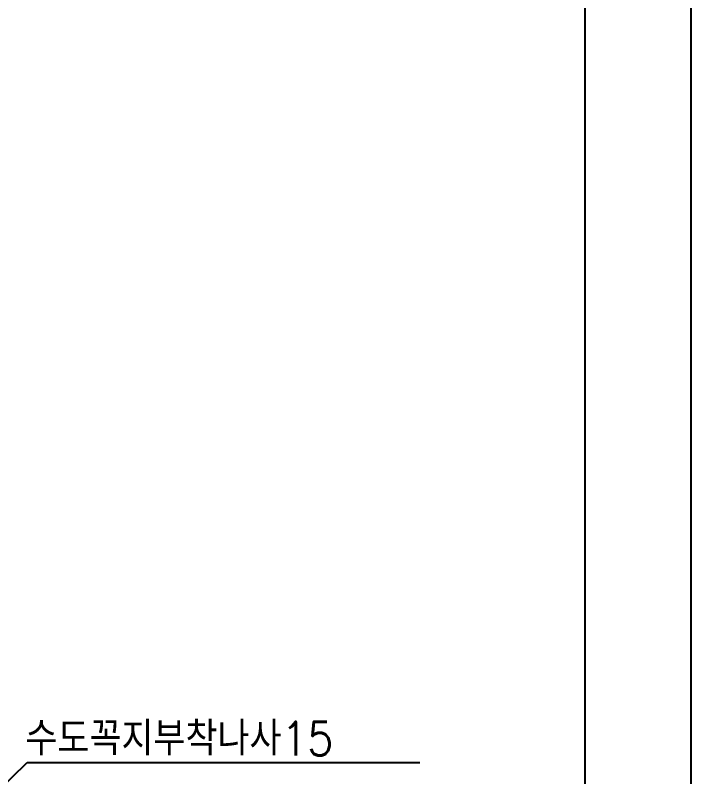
# Model space of a CAD drawing. Extents: x -3383 to -2963, y -4299 to -3705.
# Drawn here: x -3032.9 to -2962.6, y -4074 to -3994.8 of the extents above; entities that cross this region are included whole.
import ezdxf

# ---------------------------------------------------------------- set-up
doc = ezdxf.new("R2010")
doc.units = 0
doc.header["$LTSCALE"] = 7
doc.layers.get('0').update_dxf_attribs({"color": 2, "linetype": 'CONTINUOUS'})
doc.layers.add('D', color=2, linetype='CONTINUOUS')
doc.styles.add('GHS', font='ROMANS.shx', dxfattribs={"bigfont": 'GHS.shx'})
doc.dimstyles.new('STANDARD$7', dxfattribs={"dimtxt": 3.5, "dimasz": 3, "dimexe": 1, "dimexo": 1, "dimgap": 1, "dimtad": 3, "dimdec": 4, "dimzin": 0, "dimdsep": 46, "dimtxsty": 'GHS', "dimcen": 1, "dimclrd": 2, "dimclre": 256, "dimclrt": 2, "dimadec": 4, "dimazin": 0, "dimtfac": 1, "dimtdec": 4, "dimtmove": 2, "dimatfit": 2, "dimfxl": 1, "dimtolj": 1, "dimtzin": 0, "dimlwd": -1, "dimlwe": -1, "dimarcsym": 0})

msp = doc.modelspace()

# ---------------------------------------------------------------- linework, layer by layer
at = {"color": 4}
msp.add_line((-2973.612468, -4285.421113), (-2973.612468, -3736.421113), dxfattribs=at)
at = {"layer": 'D'}
msp.add_lwpolyline([(-3382.612468, -3705.421113), (-2962.612468, -3705.421113), (-2962.612468, -4299.421113), (-3382.612468, -4299.421113)], close=True, dxfattribs=at)

# ---------------------------------------------------------------- texts
at = {"layer": 'D', "ltscale": 0.5, "style": 'GHS', "width": 0.9}
msp.add_text('수도꼭지부착나사15', height=3.5, dxfattribs=at).set_placement((-3031.876616, -4071.824188))

# ---------------------------------------------------------------- leaders
at = {"layer": 'D'}
msp.add_leader([(-3047.0639, -4087.464821), (-3031.676628, -4072.558929), (-2990.816798, -4072.558929)], dimstyle='STANDARD$7', override={"dimscale": 1, "dimtad": 0}, dxfattribs=at)

doc.saveas('drawing.dxf')
